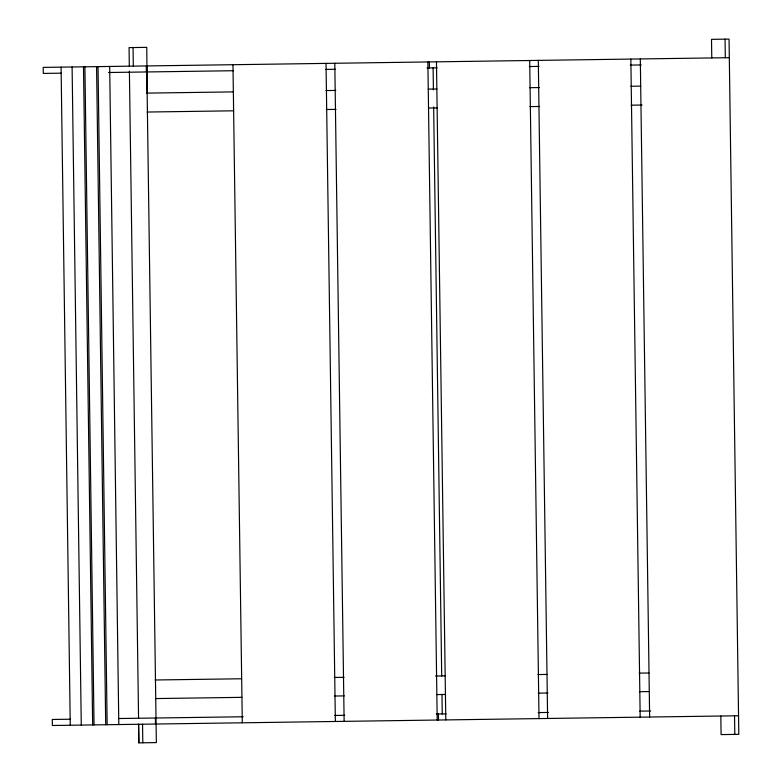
<?xml version="1.0" encoding="UTF-8"?>
<svg xmlns="http://www.w3.org/2000/svg" width="782" height="782" viewBox="0 0 782 782"><rect width="100%" height="100%" fill="white"/><g stroke="black" fill="none" stroke-linecap="round" stroke-linejoin="round"><path stroke-width="1.17" d="M729.323 57.682L43.196 67.399L43.284 73.42L61.485 73.166M108.522 72.501L233.525 70.722M325.586 69.422L335.331 69.285M427.011 67.985L437.158 67.839M529.267 66.538L539.003 66.402M630.302 65.102L641.26 64.945M146.772 93.117L233.359 91.895M326.016 90.575L335.761 90.438M428.253 89.128L436.972 89.001M529.639 87.692L539.394 87.555M630.839 86.255L640.693 86.118M147.045 112.041L233.623 110.809M326.28 109.5L336.035 109.363M428.516 108.053L437.236 107.926M529.903 106.616L539.658 106.479M631.103 105.179L642.081 105.023M155.09 679.988L241.677 678.766M334.334 677.447L344.08 677.31M435.535 676.019L445.29 675.873M537.957 674.563L547.009 674.436M639.158 673.126L649.011 672.989M155.354 698.57L241.931 697.339M334.588 696.029L344.344 695.892M436.835 694.582L445.554 694.455M538.221 693.145L547.967 693.008M639.422 691.708L649.275 691.571M70.488 719.215L52.277 719.469L52.365 725.491L738.54 715.765M118.434 718.531L243.222 716.762M334.579 715.471L344.686 715.325M436.395 714.025L446.131 713.888M538.202 712.588L548.368 712.441M639.754 711.141L650.722 710.985M725.061 39.159L725.325 57.731M734.542 715.823L734.806 734.406M711.776 57.927L711.512 39.344L729.059 39.1L738.804 734.347L721.092 734.591L720.828 716.019M640.311 58.943L649.637 717.026M630.849 59.07L640.175 717.162M538.299 60.38L547.625 718.472M529.697 60.507L539.023 718.59M436.464 61.827L445.799 719.919M433.101 67.897L433.404 89.881M433.648 106.978L441.713 676.088M441.977 694.406L442.25 713.946M429.367 61.925L429.445 67.946M438.409 713.995L438.497 720.017M427.871 61.954L437.197 720.036M334.804 63.274L344.129 721.356M326.035 63.391L335.361 721.483M232.968 64.711L242.293 722.803M146.762 65.932L156.351 742.597L138.805 742.851L138.541 724.269M146.312 65.942L146.39 71.964M155.393 718.013L155.481 724.034M133.048 47.546L133.311 66.128M142.539 724.21L142.803 742.792M129.323 66.177L129.059 47.604L146.772 47.35L147.143 93.117M129.392 71.064L138.561 718.247M138.649 724.269L138.913 742.9M109.676 66.46L118.805 724.552M98.024 66.626L107.144 724.718M96.577 66.646L105.707 724.738M84.906 66.812L94.036 724.904M83.498 66.832L92.667 724.924M72.1 66.998L81.269 725.08M61.084 67.144L70.253 725.237"/></g></svg>
